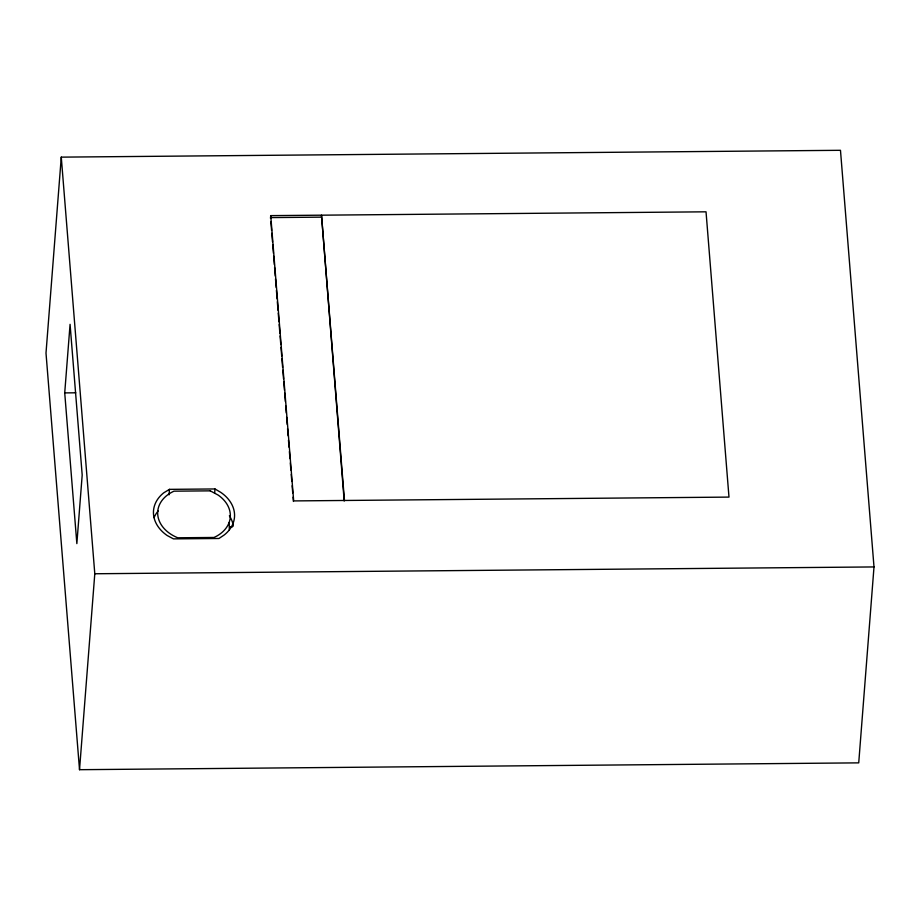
<?xml version="1.0" encoding="UTF-8"?>
<svg xmlns="http://www.w3.org/2000/svg" width="920" height="920" viewBox="0 0 920 920"><rect width="100%" height="100%" fill="white"/><g stroke="black" fill="none" stroke-linecap="round" stroke-linejoin="round"><path stroke-width="1.38" d="M61.272 157.136L46 353.061L79.522 769.695L858.728 762.864L874 566.938L840.477 150.305L61.272 157.136L94.794 573.758L79.522 769.695M64.722 392.897L70.069 324.323L82.19 475.042L76.854 543.616L64.722 392.897L75.773 392.805M169.038 494.845L169.464 489.359L214.969 488.957L220.765 492.361A40.468 29.854 4.5 0 1 224.192 534.991L218.948 538.487L173.443 538.878L167.141 535.497A40.779 30.084 4.5 0 1 163.702 492.844L169.464 489.359M214.647 493.074L214.969 488.957M229.333 529.736L229.206 522.652M270.503 218.373L270.721 215.625L706.031 211.818L728.985 497.099L293.675 500.917L270.721 215.625M344.195 501.009L321.505 215.188L344.459 500.468M270.56 217.591L321.356 217.143M229.552 526.941L232.415 526.907M94.794 573.758L874 566.938M270.905 221.869L271.595 230.425M271.825 233.277L272.515 241.833M272.745 244.685L273.435 253.253M273.665 256.105L274.355 264.661M274.585 267.513L275.275 276.069M275.505 278.921L276.195 287.488M276.414 290.34L277.104 298.897M277.334 301.748L278.024 310.304M278.254 313.156L278.944 321.724M279.174 324.576L279.864 333.132M280.094 335.984L280.784 344.54M281.014 347.392L281.704 355.948M281.922 358.811L282.612 367.367M282.842 370.219L283.532 378.775M283.762 381.627L284.452 390.183M284.683 393.035L285.373 401.603M285.717 405.881L286.292 413.011M286.637 417.289L287.212 424.419M287.558 428.697L288.121 435.838M288.466 440.116L289.041 447.246M289.386 451.524L289.961 458.654M290.306 462.933L290.881 470.074M291.226 474.352L291.801 481.482M292.146 485.76L292.721 492.89M293.066 497.168L293.399 501.446M154.065 517.661A40.779 30.084 4.5 0 1 158.136 510.945M229.379 515.752A40.468 29.854 4.5 0 1 233.312 526.102M210.277 490.854L173.995 491.165A36.386 26.852 4.5 0 0 177.755 537.786L214.026 537.464A36.386 26.852 4.5 0 0 218.132 495.063L210.277 490.854"/></g></svg>
